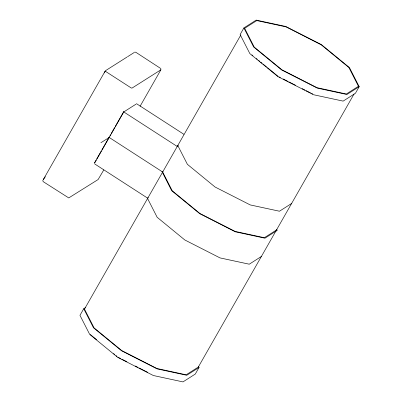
<?xml version="1.0" encoding="UTF-8"?>
<svg xmlns="http://www.w3.org/2000/svg" width="402" height="402" viewBox="0 0 402 402"><rect width="100%" height="100%" fill="white"/><g stroke="black" fill="none" stroke-linecap="round" stroke-linejoin="round"><path stroke-width="0.6" d="M42.969 180.136L42.798 180.82L43.285 181.704L68.752 197.92L98.113 179.548L103.791 169.905M104.475 72.943L105.118 71.179L43.19 179.754L45.356 176.729M148.112 197.543L147.82 198.261L94.847 164.031M94.249 163.307L96.098 160.066M96.716 158.986L101.339 150.876M101.957 149.795L109.359 136.821M109.977 135.74L110.59 134.655M111.208 133.575L114.6 127.63M115.218 126.55L123.851 111.409M94.661 163.001L123.786 111.942L135.921 104.218M140.092 106.259L160.88 69.812A1.161 0.377 29.7 0 0 160.705 69.305M85.787 307.409L83.737 308.716L79.963 315.339L89.686 334.379L117.721 357.368L153.353 375.518L182.975 381.9L195.266 374.076L199.045 367.453L198.487 366.363M243.898 27.924L240.12 34.547L249.848 53.592L277.882 76.581L313.515 94.731L343.132 101.113L355.428 93.284L359.202 86.661L349.474 67.621L321.439 44.632L285.812 26.482L256.19 20.1L243.898 27.924L253.627 46.969L281.656 69.958L317.289 88.108L346.911 94.49L359.202 86.661M240.868 34.929L84.485 309.098L94.088 327.891L121.756 350.579L156.926 368.498L186.161 374.795L198.297 367.071L354.056 93.993M178.141 145.298L177.242 146.479L123.786 111.942M162.006 171.579L171.659 190.674L199.688 213.663L235.321 231.813L264.943 238.195L277.234 230.371L276.676 229.281M100.892 142.73L109.223 137.474L162.674 172.011L163.031 171.785M291.596 203.497L279.46 211.221L250.225 204.925L215.06 187.01L187.387 164.317L177.784 145.524M276.486 229.989L264.355 237.713L235.12 231.411L199.95 213.497L172.277 190.809L162.674 172.011M261.375 256.476L249.245 264.199L220.01 257.903L184.84 239.989L157.167 217.296L147.569 198.503M199.045 367.453L186.749 375.277L157.132 368.895L121.499 350.745L93.465 327.756L83.737 308.716M127.037 57.049L105.334 70.797A1.161 0.377 29.7 0 0 105.947 71.646L130.75 87.661A1.171 0.377 29.7 0 0 132.072 88.063L160.88 69.812M127.545 56.727L134.142 52.546M134.549 52.154L135.76 52.23L160.921 68.626M136.273 103.852L136.7 103.811L183.9 134.313M279.254 76.983L280.37 77.551M283.164 78.973L287.631 81.249M288.747 81.817L295.445 85.229M302.143 88.641L304.937 90.063M306.053 90.631L310.52 92.907M311.635 93.475L312.751 94.048M117.982 357.202L120.771 358.624M121.886 359.192L126.911 361.755M135.288 366.021L138.077 367.443M139.192 368.011L147.569 372.277M251.923 54.918L252.898 55.717M256.295 58.501L257.265 59.3M258.722 60.491L259.692 61.29M260.662 62.084L262.119 63.28M263.089 64.074L266.491 66.863M267.461 67.657L278.139 76.415M90.309 334.514L96.621 339.69M113.61 353.619L114.58 354.418M116.037 355.609L117.007 356.408M256.777 20.582L244.647 28.306L254.245 47.104L281.918 69.792L317.088 87.706L346.323 94.008L358.453 86.284L348.856 67.486L321.183 44.798L286.013 26.879L256.777 20.582"/></g></svg>
